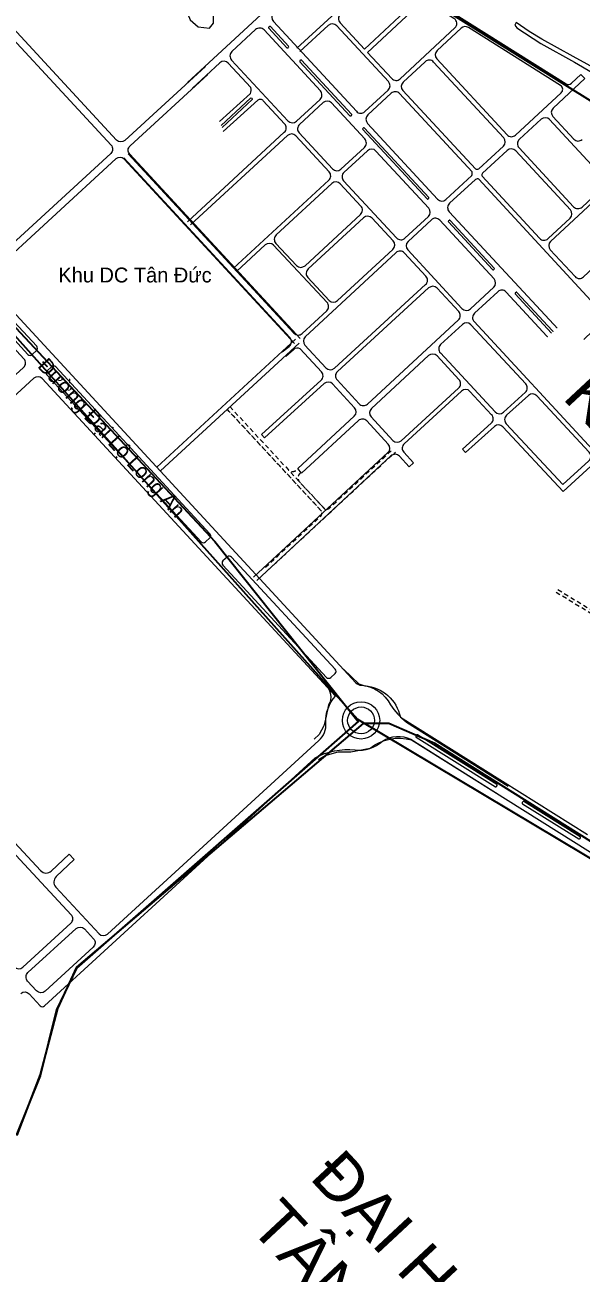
# Model space of a CAD drawing. Header units: metres. Extents: x 556238 to 587446, y 1177111 to 1219372.
# Drawn here: x 576151 to 576896, y 1193797 to 1195469 of the extents above; entities that cross this region are included whole.
import ezdxf

# ---------------------------------------------------------------- set-up
doc = ezdxf.new("R2010")
doc.units = ezdxf.units.M
doc.header["$MEASUREMENT"] = 0
doc.linetypes.add('Xr_Nen GT$0$MON', pattern=[10, 6, -4])
for name, color, linetype, lineweight in [('CNTV-TEXT', 40, 'Continuous', 20), ('Xr_Nen GT$0$CAU-CONG', 4, 'Continuous', 0), ('Xr_Nen GT$0$DUONG NHUA', 38, 'Continuous', 0), ('Xr_Nen GT$0$DUONG_DA', 38, 'Xr_Nen GT$0$MON', 0), ('Xr_Nen GT$1$SONG_HO', 250, 'Continuous', 0)]:
    doc.layers.add(name, color=color, linetype=linetype, lineweight=lineweight)
doc.layers.add('VUNG DAN CU', color=8, linetype='Continuous')
doc.styles.add('ARIAL', font='arial.ttf')
doc.styles.add('Xr_Nen GT$0$VN', font='VAPTIMN0.TTF')
doc.linetypes.add('Xr_Nen GT$0$TAL_N_T', pattern='A,2,[130,ltypeshp.shx,S=1,R=0,X=0,Y=1],4,[130,ltypeshp.shx,S=2,R=0,X=0,Y=2],2', length=8)

msp = doc.modelspace()

# ---------------------------------------------------------------- linework, layer by layer
at = {"layer": 'VUNG DAN CU', "ltscale": 5}
msp.add_polyline3d([(575859.78275, 1195363.2068, 0), (576596.0369, 1194538.8669, 0), (577574.96996, 1193954.25387, 0), (578023.52633, 1194678.64161, 0), (577374.01268, 1195090.68031, 0), (577360.07397, 1195091.03244, 0), (577353.17085, 1195089.56552, 0), (576578.46369, 1195573.64789, 0), (576274.87123, 1195747.57362, 0), (575859.78275, 1195363.2068, 0)], close=True, dxfattribs=at)
for points in [[(575859.47744, 1195362.49278, 0), (576405.23162, 1194777.23904, 0), (576596.88107, 1194536.06105, 0), (576219.66398, 1194205.62706, 0), (576193.07928, 1194149.62709, 0), (576171.16363, 1194061.42652, 0), (576139.06454, 1193981.24495, 0)], [(575036.80167, 1193363.04908, 0), (577506.35166, 1193054.05527, 0), (577637.89015, 1193912.56603, 0), (576946.96356, 1194351.01878, 0), (576699.69481, 1194506.50686, 0), (576638.08334, 1194533.23634, 0), (576603.59166, 1194533.2426, 0), (576603.59166, 1194533.2426, 0), (576219.94246, 1194206.91545, 0), (576194.15351, 1194151.29295, 0), (576171.29478, 1194062.86072, 0), (576139.88408, 1193981.73164, 0)]]:
    msp.add_polyline3d(points, dxfattribs=at)
at = {"layer": 'Xr_Nen GT$0$DUONG NHUA', "flags": 128}
for points in [[(576392.53148, 1195413.3275), (576284.74339, 1195314.3724, -0.4132955344), (576273.45699, 1195314.83688), (576070.01634, 1195535.04722, -0.4133308155), (576070.44614, 1195546.33569), (576278.46496, 1195739.67889), (576270.29191, 1195748.46531), (575884.16425, 1195389.29289, -0.4075038919), (575870.18967, 1195389.63771), (575865.60249, 1195394.34751, -0.2502043832), (575866.93874, 1195409.69908), (576017.598, 1195554.586), (576142.1918, 1195673.68994), (576209.45161, 1195737.8825), (576267.44142, 1195792.18166)], [(576514.92784, 1195437.65561), (576618.40101, 1195533.09097, 0.4936999636), (576617.24158, 1195545.74028), (576582.16142, 1195567.84155, 0.3393234978), (576572.46545, 1195566.94639), (576483.91244, 1195485.05645, 0.4139457304), (576483.46553, 1195473.75675), (576594.69314, 1195353.2581, 0.4154940077), (576606.02344, 1195352.82958), (576637.14449, 1195381.80908, 0.4132952119), (576637.56444, 1195393.09723), (576568.34768, 1195467.89804, 0.4137351805), (576557.05207, 1195468.34525), (576518.99572, 1195433.24513)], [(576590.35665, 1195569.76988), (576875.41941, 1195390.17406, 0.3394387231), (576882.69321, 1195390.84711), (576895.2429, 1195402.46214), (576900.70226, 1195397.40791), (576858.23919, 1195357.47321, 0.4120351743), (576857.85156, 1195346.20835), (576885.79126, 1195316.05307, 0.4166722864), (576897.14578, 1195315.66773)], [(576605.5085, 1195436.57347), (576672.56143, 1195499.01228, 0.4922176647), (576671.37402, 1195511.63565), (576636.52128, 1195533.59364, 0.3389569852), (576626.83303, 1195532.70562), (576573.22386, 1195483.26082, 0.4146921061), (576572.77592, 1195471.94674), (576605.5085, 1195436.57347)], [(576609.58525, 1195432.16782), (576641.92141, 1195397.22295, 0.4151325096), (576653.24501, 1195396.80168), (576726.50899, 1195465.02413, 0.4922176647), (576725.32158, 1195477.6475), (576690.62915, 1195499.50449, 0.3402870421), (576680.91291, 1195498.59053), (576609.58525, 1195432.16782)], [(576411.41723, 1195339.83139), (576452.8561, 1195377.03611, 0.163009914), (576453.50495, 1195385.09284), (576423.0751, 1195417.91431, 0.4138388842), (576411.77698, 1195418.34874), (576375.04446, 1195384.38011)], [(576519.19561, 1195048.84193), (576291.1003, 1195295.73923, -0.4151321867), (576291.56624, 1195307.06107), (576395.76221, 1195402.71843)], [(576368.34485, 1195205.44725), (576498.13645, 1195325.1563, 0.4149739943), (576498.57918, 1195336.47603), (576470.01666, 1195367.28341, 0.4146215639), (576462.80426, 1195368.26296), (576416.32921, 1195326.33027)], [(576413.75129, 1195334.40724), (576452.9387, 1195370.77884, -0.9931702806), (576454.91388, 1195368.94382), (576414.69296, 1195331.75483)], [(576430.26005, 1195143.34528), (576557.69744, 1195260.91579, 0.4149332594), (576558.13934, 1195272.23476), (576513.53668, 1195320.34294, 0.4134535391), (576502.2463, 1195320.78452), (576372.41272, 1195201.03676)], [(576511.85039, 1195042.05607), (576283.69976, 1195289.01325, 0.4132955344), (576272.41336, 1195289.47773), (576101.46379, 1195132.53708, 0.4151912944), (576100.99894, 1195121.21405), (576594.04039, 1194587.74689, 0.2069689212), (576601.30013, 1194584.53458, -0.253343641), (576640.45553, 1194558.45182, 0.0872074201), (576661.81174, 1194535.22573), (576798.07543, 1194449.23165)], [(576495.09951, 1195031.02983), (576504.82173, 1195038.41427, 0.4337990952), (576505.50416, 1195050.12338), (576283.0921, 1195290.83102)], [(576288.96784, 1195296.26016), (576510.84379, 1195056.13274, 0.4147681596), (576522.15979, 1195055.69643), (576554.89307, 1195086.05682, 0.4154260767), (576555.29571, 1195097.38676), (576483.83392, 1195173.79721, 0.4122242978), (576472.56638, 1195174.21263), (576434.33191, 1195138.93847)], [(576166.31609, 1195032.86139, 0.4142135624), (576166.5387, 1195038.51387), (576117.62165, 1195091.44174, 0.4142135624), (576111.96918, 1195091.66435), (576106.0941, 1195086.23448, 0.4142135624), (576105.8715, 1195080.58201), (576154.78854, 1195027.65413, 0.4142135623), (576160.44102, 1195027.43153), (576166.31609, 1195032.86139)], [(576457.07882, 1194729.04551), (576636.94697, 1194896.1105, 0.4134529919), (576637.37833, 1194907.40127), (576608.62687, 1194938.51781, 0.4144396065), (576597.31745, 1194938.96022), (576521.27284, 1194868.5867), (576516.01629, 1194874.62218), (576591.89736, 1194944.84435, 0.4139875544), (576592.33943, 1194956.14505), (576562.78925, 1194988.12603, 0.4122925296), (576551.52304, 1194988.60814), (576471.6865, 1194915.80528), (576467.72944, 1194920.31695), (576547.3735, 1194992.94428, 0.4161372082), (576547.85878, 1195004.28468), (576519.45771, 1195035.02201, 0.3903581062), (576510.42678, 1195033.91726), (576500.15807, 1195024.68215)], [(576125.73978, 1194385.80188), (576171.77052, 1194336.12209, 0.4178943322), (576185.99391, 1194335.66917), (576209.95149, 1194358.43245), (576216.83956, 1194351.183), (576192.60901, 1194328.16036, 0.4105423477), (576192.16174, 1194314.11437), (576250.01381, 1194251.67613, 0.4125084428), (576261.28503, 1194251.21352), (576544.22372, 1194510.32328, 0.2273080421), (576553.89984, 1194534.38761, -0.2100215388), (576566.87085, 1194569.99749), (576173.89019, 1194995.19963, 0.4132837963), (576162.60393, 1194995.66205), (576066.30318, 1194907.22424)], [(576914.04636, 1194882.97183), (576871.46947, 1194844.01874), (576790.76971, 1194930.79863, 0.4104075867), (576779.54013, 1194931.27947), (576740.95773, 1194896.32533), (576736.92932, 1194900.7719), (576775.29957, 1194935.53383, 0.4180298085), (576775.78671, 1194946.91048), (576746.74568, 1194978.13953, 0.4124721898), (576735.47437, 1194978.5823), (576658.65028, 1194907.98838, 0.4150199134), (576658.18749, 1194896.66857), (576671.25644, 1194882.52458), (576665.22407, 1194877.26494), (576652.30853, 1194891.24291, 0.4149745421), (576640.98839, 1194891.67539), (576461.16211, 1194724.64929)], [(576871.12939, 1194853.19517), (576906.04597, 1194885.13993, 0.4161552731), (576906.51243, 1194896.48147), (576836.3913, 1194972.11374, 0.4108474624), (576825.15353, 1194972.60341), (576795.84557, 1194946.05156, 0.4180298085), (576795.35843, 1194934.67491), (576871.12939, 1194853.19517)], [(576566.14049, 1194600.25438, 0.4142135624), (576566.36309, 1194605.90685), (576427.51512, 1194756.13932, 0.4142135624), (576421.86265, 1194756.36193), (576415.98757, 1194750.93206, 0.4142135624), (576415.76497, 1194745.27958), (576554.61294, 1194595.04712, 0.4142135623), (576560.26541, 1194594.82451), (576566.14049, 1194600.25438)], [(576577.3939, 1194605.91492), (576598.02378, 1194586.33713), (576606.05577, 1194583.74595, -0.3313345023), (576653.56124, 1194541.70647), (576904.20546, 1194384.4722, 0.4142801078)], [(576552.97538, 1194584.95031, -0.352072712), (576557.48311, 1194558.11923), (576553.76768, 1194540.89082), (576551.10962, 1194529.97654), (576544.74059, 1194518.71183), (576538.10601, 1194512.08549)], [(576145.13195, 1194171.67859, -0.4125084428), (576156.40317, 1194171.21598), (576171.26117, 1194155.18013, 0.4125084428), (576176.89678, 1194154.94882), (576539.47736, 1194487.05047, -0.1554257679), (576592.90643, 1194497.87132, 0.2212314661), (576629.53981, 1194509.60705, -0.2738526454), (576667.44415, 1194512.06445), (576789.58107, 1194435.67267)], [(576543.73162, 1194485.01574), (576552.92592, 1194490.58573), (576570.25948, 1194495.40302), (576587.23914, 1194495.35778), (576613.2594, 1194500.26424, -0.2390461606), (576668.34855, 1194511.38252), (577578.39694, 1193940.21246, -0.3040633197), (577585.01286, 1193922.57186, 0.3212954061), (577611.4893, 1193867.23466, -0.3019006523), (577621.74241, 1193847.61796), (577546.176, 1193129.058)]]:
    msp.add_lwpolyline(points, format="xyb", dxfattribs=at)
for points in [[(576368.255, 1195391.722), (576593.78286, 1195600.28028)], [(576327.61057, 1194876.79193), (576513.14102, 1195048.01345)], [(576332.35797, 1194871.64779), (576517.88842, 1195042.86931)]]:
    msp.add_lwpolyline(points, dxfattribs=at)
for points in [[(576062.72431, 1195528.20379), (576266.05646, 1195308.1109, -0.4151321867), (576265.59052, 1195296.78905), (576094.63708, 1195139.84486, -0.4132365058), (576083.35177, 1195140.30815), (575882.44333, 1195357.68959, -0.305342368), (575884.04272, 1195373.08294), (576051.40177, 1195528.63489, -0.4150968606)], [(576427.49416, 1195421.97297), (576503.01792, 1195340.51346, 0.4134535391), (576514.3083, 1195340.07188), (576545.99456, 1195369.29666, 0.4144439327), (576546.44711, 1195380.60577), (576471.0324, 1195462.2434, 0.4143687191), (576459.72445, 1195462.68846), (576427.92915, 1195433.28556, 0.4145883398)], [(576503.06498, 1195438.38425), (576503.79832, 1195439.0641, 0.4142135623), (576503.85181, 1195440.47731), (576479.50426, 1195466.74043, 0.4142135623), (576478.09106, 1195466.79392), (576477.35771, 1195466.11406, 0.4142135624), (576477.30422, 1195464.70086), (576501.65178, 1195438.43774, 0.4142135624)], [(576868.13946, 1195387.66908), (576744.57671, 1195465.51634, 0.3402870421), (576734.86047, 1195464.60238), (576702.78953, 1195434.73835, 0.4133095994), (576702.36985, 1195423.44992), (576796.38112, 1195321.86431, 0.4142268582), (576807.68662, 1195321.42677), (576869.01665, 1195378.18914, 0.4931627446)], [(576587.44573, 1195347.34673), (576588.18741, 1195348.0176, 0.4178064565), (576588.24993, 1195349.43908), (576521.20566, 1195421.75813, 0.4142135623), (576519.79246, 1195421.81162), (576519.05911, 1195421.13176, 0.4142135624), (576519.00562, 1195419.71856), (576586.04157, 1195347.40849, 0.410629773)], [(576758.64136, 1195276.03424), (576791.54065, 1195306.4833, 0.4142002667), (576791.97817, 1195317.78829), (576698.01235, 1195419.32477, 0.4151181035), (576686.68901, 1195419.74576), (576657.28338, 1195392.36362, 0.4132952119), (576656.86343, 1195381.07548), (576754.03456, 1195276.06509, 0.1231617379)], [(576517.97542, 1195324.38038), (576562.57601, 1195276.27443, 0.4134942314), (576573.86721, 1195275.83361), (576605.43291, 1195304.95533, 0.414403213), (576605.88465, 1195316.26368), (576561.37536, 1195364.4457, 0.4139832296), (576550.07515, 1195364.8979), (576518.41815, 1195335.7001, 0.4149739943)], [(576749.59042, 1195272.03356), (576652.50646, 1195376.94976, 0.4151325096), (576641.18286, 1195377.37103), (576610.04196, 1195348.37303, 0.4129342753), (576609.61531, 1195337.09214), (576703.24894, 1195235.65395, 0.4138408064), (576714.54728, 1195235.22415), (576749.20832, 1195267.30375, 0.1164191685)], [(576690.80693, 1195235.8715), (576691.54028, 1195236.55136, 0.4142135623), (576691.59376, 1195237.96456), (576605.41577, 1195330.9227, 0.4210589283), (576603.98565, 1195330.96014), (576603.26816, 1195330.26318, 0.4074011712), (576603.23158, 1195328.86603), (576689.39373, 1195235.92499, 0.4142135624)], [(576812.47608, 1195304.47261), (576885.61685, 1195225.43901, 0.4145397259), (576896.92862, 1195225.00727), (576926.04579, 1195252.01368, 0.41405918), (576926.47385, 1195263.3163), (576853.44621, 1195342.1349, 0.4126360418), (576842.17243, 1195342.59527), (576812.94212, 1195315.80388, 0.4156209278)], [(576577.5335, 1195260.14136), (576648.40317, 1195183.70173, 0.4142727181), (576659.70998, 1195183.27535), (576691.03077, 1195212.32564, 0.4136246545), (576691.4669, 1195223.61954), (576620.8129, 1195300.10362, 0.4140239372), (576609.51187, 1195300.55507), (576577.97541, 1195271.46033, 0.4149332594)], [(576763.04908, 1195266.32331), (576840.01735, 1195183.14564, 0.4145541261), (576851.32939, 1195182.71361), (576880.79861, 1195210.04655, 0.413887474), (576881.22986, 1195221.34573), (576808.00068, 1195300.47487, 0.4128075961), (576796.7237, 1195300.93868), (576763.47558, 1195270.4647, 0.2470855563)], [(576561.80564, 1195256.54251), (576487.26647, 1195187.77456, 0.416205629), (576486.84822, 1195176.43017), (576514.56402, 1195146.79508, 0.4125686419), (576525.83848, 1195146.38605), (576600.16719, 1195215.12199, 0.4145883398), (576600.60219, 1195226.43457), (576573.09684, 1195256.10168, 0.4134942314)], [(576754.31948, 1195262.07256), (576719.40731, 1195230.07338, 0.4160074664), (576718.94843, 1195218.73438), (576882.20894, 1195042.78609, 0.4156107543), (576893.54264, 1195042.38921), (576924.45856, 1195071.3513, 0.412417703), (576924.86098, 1195082.62307), (576758.68555, 1195262.20468, 0.2925568617)], [(576929.43783, 1195248.34024), (576854.71165, 1195179.0311, 0.4138730806), (576854.28013, 1195167.73221), (576887.48184, 1195131.85195, 0.4145541261), (576898.79388, 1195131.41993), (576973.54284, 1195200.7502, 0.41405918), (576973.9709, 1195212.05282), (576940.74642, 1195247.91195, 0.4143679616)], [(576604.26153, 1195210.73597), (576530.00292, 1195142.06486, 0.4158603984), (576529.59159, 1195130.72686), (576558.27369, 1195100.05855, 0.4130020868), (576569.55684, 1195099.65758), (576643.57997, 1195168.31464, 0.4141544091), (576644.00627, 1195179.61917), (576615.55965, 1195210.30153, 0.4138388842)], [(576663.36062, 1195167.5687), (576736.06481, 1195089.15037, 0.4139442801), (576747.36504, 1195088.71789), (576778.54714, 1195117.57455, 0.4139530183), (576778.98984, 1195128.87456), (576706.39517, 1195207.45945, 0.4148027156), (576695.07852, 1195207.89646), (576663.78692, 1195178.87323, 0.4141544091)], [(576778.53494, 1195141.24139), (576779.26829, 1195141.92125, 0.4142135623), (576779.32177, 1195143.33445), (576720.14164, 1195207.17065, 0.4145982173), (576718.72747, 1195207.22325), (576717.99502, 1195206.54243, 0.413829012), (576717.94249, 1195205.13012), (576777.12174, 1195141.29488, 0.4142135624)], [(576647.65691, 1195163.91252), (576526.20945, 1195051.26902, 0.4136591826), (576525.77396, 1195039.97441), (576553.8416, 1195009.59794, 0.4130158105), (576565.12241, 1195009.12917), (576687.29538, 1195121.09302, 0.415908171), (576687.75688, 1195132.43), (576658.96372, 1195163.48614, 0.4142727181)], [(576609.51203, 1194961.14539), (576731.21826, 1195073.77527, 0.4144828959), (576731.65114, 1195085.0859), (576702.71458, 1195116.29671, 0.4125209819), (576691.44297, 1195116.75554), (576569.24256, 1195004.76655, 0.4154123295), (576568.77188, 1194993.4395), (576598.20261, 1194961.5878, 0.4144396064)], [(576752.38204, 1195071.5507), (576911.01144, 1194900.45389, 0.4122745139), (576922.27809, 1194899.99051), (576953.2812, 1194928.35488, 0.4156247678), (576953.75749, 1194939.6858), (576795.27521, 1195111.2454, 0.4144741544), (576783.96514, 1195111.6885), (576752.81491, 1195082.86132, 0.4144828959)], [(576807.42025, 1195108.6126), (576872.67854, 1195038.22005, 0.4142135624), (576874.09174, 1195038.16656), (576874.82508, 1195038.84642, 0.4142135623), (576874.87857, 1195040.25962), (576809.61686, 1195110.65587, 0.4156906572), (576808.19997, 1195110.70592), (576807.47005, 1195110.02237, 0.4127380086)], [(576149.45566, 1195021.63761), (576097.0994, 1195078.28669, 0.4132837963), (576085.81314, 1195078.74911), (576060.56813, 1195055.56535, 0.4151439401), (576060.10424, 1195044.24319), (576112.46049, 1194987.59411, 0.4132837963), (576123.74675, 1194987.13169), (576148.99177, 1195010.31545, 0.4151439401)], [(576791.60501, 1194950.30592), (576820.93751, 1194976.88001, 0.4175876934), (576821.43285, 1194988.24783), (576747.96837, 1195067.48622, 0.4139442801), (576736.66813, 1195067.9187), (576707.50157, 1195040.92726, 0.4149240379), (576707.07689, 1195029.60781), (576780.37543, 1194950.78676, 0.4104075867)], [(576614.49005, 1194943.96056), (576643.52937, 1194912.53247, 0.413506148), (576654.82005, 1194912.07277), (576731.5694, 1194982.64565, 0.4158584338), (576732.01283, 1194993.9824), (576702.64679, 1195025.56095, 0.4135034436), (576691.35475, 1195025.98461), (576614.93212, 1194955.26126, 0.4139875544)], [(576392.47374, 1194776.37385), (576398.34882, 1194781.80371, 0.4142135624), (576398.57142, 1194787.45619), (576191.9706, 1195010.99674, 0.4142135624), (576186.31812, 1195011.21935), (576180.44305, 1195005.78948, 0.4142135624), (576180.22044, 1195000.137), (576386.82127, 1194776.59645, 0.4142135623)], [(576782.20942, 1194448.85983), (576783.0058, 1194450.13096, 0.4142135624), (576782.68931, 1194451.5093), (576676.42523, 1194518.08547, 0.4142135624), (576675.04689, 1194517.76898), (576674.25051, 1194516.49785, 0.4142135624), (576674.567, 1194515.1195), (576780.83108, 1194448.54333, 0.4142135624)], [(576817.04488, 1194425.85479), (576892.43475, 1194378.62181, 0.4142135624), (576893.81309, 1194378.9383), (576894.60948, 1194380.20944, 0.4142135624), (576894.29298, 1194381.58778), (576818.90311, 1194428.82076, 0.4142135624), (576817.52476, 1194428.50427), (576816.72838, 1194427.23314, 0.4142135624)], [(576212.81241, 1194277.11326), (576121.73593, 1194375.40976, 0.4084113939), (576093.76607, 1194376.75426), (576046.44082, 1194334.61972, 0.4200396338), (576045.06936, 1194306.08907), (576136.65482, 1194207.24324, 0.4125084428), (576147.92604, 1194206.78063), (576212.3471, 1194265.77619, 0.4159207403)], [(576242.11023, 1194233.65362), (576177.68917, 1194174.65806, -0.4125084428), (576166.41795, 1194175.12066), (576154.32612, 1194188.17106, -0.4159207403), (576154.79143, 1194199.50813), (576219.21249, 1194258.50369, -0.4125084428), (576230.48371, 1194258.04108), (576242.57554, 1194244.99068, -0.4159207403)]]:
    msp.add_lwpolyline(points, format="xyb", close=True, dxfattribs=at)
at = {"layer": 'Xr_Nen GT$0$DUONG NHUA'}
for radius in [24.94862, 24.94862, 17.94862]:
    msp.add_circle((576600.904, 1194537.4335), radius, dxfattribs=at)
at = {"layer": 'Xr_Nen GT$0$DUONG_DA', "flags": 128}
for points in [[(576472.81463, 1194742.18855), (576546.47562, 1194810.51209, 0.4139580134), (576546.79793, 1194818.98754), (576421.54159, 1194954.26549)], [(576425.21041, 1194957.66251), (576550.45667, 1194822.39545, 0.4144691575), (576558.93952, 1194822.07286), (576643.47127, 1194900.47947)], [(576425.21041, 1194957.66251), (576503.34217, 1194873.27952, 0.3581681265), (576513.40664, 1194871.90247), (576517.07168, 1194874.15905)], [(576520.21745, 1194869.04983), (576520.25377, 1194869.0722, 0.4725717391), (576518.57803, 1194856.82466), (576553.75153, 1194818.83697)]]:
    msp.add_lwpolyline(points, format="xyb", dxfattribs=at)
for points in [[(576421.54159, 1194954.26549), (576550.08801, 1194815.43422)], [(576476.21486, 1194738.5227), (576646.88743, 1194896.82839)], [(577038.68976, 1194825.40616), (576998.59528, 1194759.25639), (576940.38799, 1194666.05627), (576864.10392, 1194712.3971)], [(577046.43039, 1194596.1451), (577020.68099, 1194611.3844), (576943.38679, 1194659.55435), (576862.02718, 1194708.97845)]]:
    msp.add_lwpolyline(points, dxfattribs=at)
at = {"layer": 'Xr_Nen GT$1$SONG_HO', "linetype": 'Xr_Nen GT$0$TAL_N_T', "ltscale": 0.5, "flags": 128}
for points in [[(576371.97797, 1195475.64852), (576382.85345, 1195466.6381), (576397.77807, 1195464.46988), (576403.47658, 1195471.51642), (576402.93379, 1195492.92713), (576443.90867, 1195530.05695), (576437.13622, 1195536.94092), (576383.10334, 1195488.86402), (576339.78304, 1195613.65685), (576316.36073, 1195716.31286), (576316.70902, 1195739.46319), (576319.47253, 1195745.67315), (576346.07012, 1195742.91318), (576383.03075, 1195734.63328), (576445.63416, 1195726.32761), (576503.32011, 1195719.42764), (576590.10336, 1195724.2521), (576622.22797, 1195727.35702), (576675.55012, 1195743.94972), (576719.07377, 1195759.12959), (576768.2021, 1195778.5365), (576815.52526, 1195800.9613), (576832.79657, 1195794.06133), (576874.41111, 1195770.89617), (576877.34282, 1195788.85533), (576846.26609, 1195803.69121), (576832.95339, 1195814.88166), (576817.51278, 1195817.6145), (576801.87666, 1195809.61095), (576729.27696, 1195772.9992), (576634.01728, 1195740.73384), (576601.88837, 1195734.0707), (576515.10816, 1195732.11863), (576433.31344, 1195739.37839), (576361.11261, 1195748.25258), (576328.61796, 1195761.35919), (576305.80926, 1195756.05413), (576279.56375, 1195740.13906), (576320.50499, 1195600.40105)], [(577101.73979, 1195282.66738), (577138.18982, 1195259.72854), (577171.66583, 1195239.54857), (577215.42066, 1195209.93837), (577234.34537, 1195198.78549), (577249.49005, 1195187.20647), (577290.81271, 1195161.93076), (577293.50616, 1195165.06906), (577292.90747, 1195166.41406), (577279.3044, 1195174.84112), (577216.09497, 1195215.17668), (577182.44595, 1195238.14531), (577143.57823, 1195262.16717), (577109.81325, 1195283.6895), (577027.23208, 1195334.43943), (576989.61866, 1195356.99671), (576964.49097, 1195374.98097), (576940.00011, 1195394.62931), (576922.2875, 1195406.21098), (576884.78109, 1195426.88417), (576842.95121, 1195450.10708), (576826.00323, 1195460.03423), (576808.52534, 1195472.33083), (576806.65073, 1195468.87416), (576809.6069, 1195465.12948), (576841.63311, 1195444.07519), (576886.79695, 1195419.04273), (576939.42909, 1195388.0983), (576960.09396, 1195372.83473), (576966.89454, 1195364.54606), (576994.72031, 1195349.16827), (577040.87329, 1195320.22168)]]:
    msp.add_lwpolyline(points, close=True, dxfattribs=at)

# ---------------------------------------------------------------- texts
at = {"layer": 'Xr_Nen GT$0$CAU-CONG', "insert": (576195.58265, 1195144.01881), "char_height": 20, "attachment_point": 1, "style": 'Xr_Nen GT$0$VN'}
msp.add_mtext_dynamic_manual_height_columns('Khu DC Taân Ñöùc', width=295.8793586, gutter_width=100, heights=[0], dxfattribs=at)
at = {"layer": 'Xr_Nen GT$0$CAU-CONG', "insert": (576181.44518, 1195024.80032), "char_height": 20, "attachment_point": 1, "rotation": 312.38193709, "style": 'Xr_Nen GT$0$VN'}
msp.add_mtext_dynamic_manual_height_columns('Ñöôøng Ñaïi Loä Long An', width=295.8793586, gutter_width=100, heights=[0], dxfattribs=at)

# ---------------------------------------------------------------- next in the draw order: texts
at = {"layer": 'CNTV-TEXT', "color": 5, "char_height": 62.5, "attachment_point": 5, "rotation": 313, "style": 'ARIAL', "bg_fill": 3, "box_fill_scale": 1.2, "bg_fill_color": 256, "bg_fill_transparency": 0}
for s, insert, width in [('KDC TÂN ĐỨC', (577099.13828, 1194768.16294), 727.323671), ('ĐẠI HỌC TÂN TẠO', (576634.22235, 1193772.50928), 459.2825343)]:
    msp.add_mtext(s, dxfattribs=dict(at, insert=insert, width=width))

doc.saveas('drawing.dxf')
